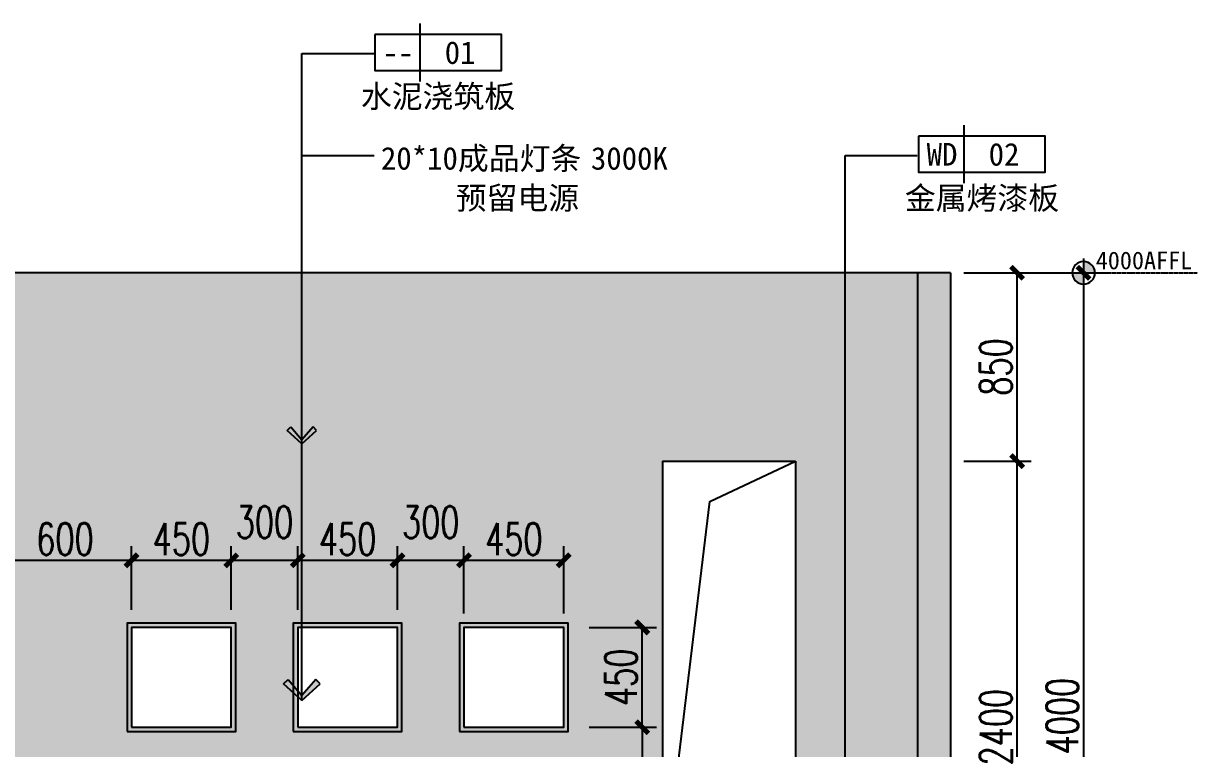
# Model space of a CAD drawing. Header units: millimetres. Extents: x 5625199 to 7433318, y -3316392 to -2552493.
# Drawn here: x 6354793 to 6360090, y -2674669 to -2671398 of the extents above; entities that cross this region are included whole.
import ezdxf
from ezdxf.enums import TextEntityAlignment as Align

# ---------------------------------------------------------------- set-up
doc = ezdxf.new("R2010")
doc.units = ezdxf.units.MM
doc.header["$PDMODE"] = 35
doc.header["$PDSIZE"] = -10
doc.linetypes.add('M-CENTER', pattern=[11.25, 7.5, -1.25, 1.25, -1.25])
for name, color, linetype in [('155', 155, 'Continuous'), ('DIM', 7, 'Continuous'), ('PL-天花', 30, 'Continuous'), ('PL-文字标注', 2, 'Continuous')]:
    doc.layers.add(name, color=color, linetype=linetype)
doc.styles.add('03.YBC-宋体2.5', font='', dxfattribs={"width": 0.8, "height": 2.5})
doc.styles.add('dop-S', font='')
doc.styles.add('XZC', font='SIMPLEX.SHX', dxfattribs={"width": 0.7, "bigfont": 'hztxt.shx'})
doc.styles.add('标注-尺寸', font='simplex.shx', dxfattribs={"width": 0.7})
doc.styles.get('03.YBC-宋体2.5').set_extended_font_data('SimSun')
doc.styles.get('dop-S').set_extended_font_data('SimSun')
doc.linetypes.add('LED_LINE', pattern='A,12.7,-5.08,["LED",XZC,S=2.54,R=0,X=-2.54,Y=-1.27],-6.349999999999999', length=24.13)
doc.dimstyles.new('90', dxfattribs={"dimscale": 0.9, "dimtxt": 150, "dimasz": 50, "dimexe": 120, "dimexo": 150, "dimgap": 30, "dimtad": 1, "dimdec": 0, "dimrnd": 5, "dimdsep": 46, "dimtxsty": '标注-尺寸', "dimblk": 'ARCHTICK', "dimcen": 0.2, "dimclrd": 8, "dimclre": 8, "dimclrt": 2, "dimadec": 0, "dimazin": 0, "dimtfac": 1, "dimtdec": 0, "dimtmove": 2, "dimatfit": 3, "dimldrblk": 'ccccc', "dimfxl": 300, "dimfxlon": 1, "dimtolj": 1, "dimtzin": 0, "dimarcsym": 0})
doc.dimstyles.new('副本 100', dxfattribs={"dimscale": 0.8, "dimtxt": 180, "dimasz": 70, "dimexe": 80, "dimexo": 100, "dimgap": 30, "dimtad": 1, "dimdec": 0, "dimrnd": 5, "dimdsep": 46, "dimtxsty": '标注-尺寸', "dimblk": 'ARCHTICK', "dimcen": 0.2, "dimdle": 5, "dimclrd": 8, "dimclre": 8, "dimclrt": 2, "dimadec": 0, "dimazin": 0, "dimtfac": 1, "dimtdec": 0, "dimtmove": 2, "dimatfit": 3, "dimldrblk": 'ccccc', "dimfxl": 300, "dimfxlon": 1, "dimtolj": 1, "dimtzin": 0, "dimarcsym": 0})

# ---------------------------------------------------------------- blocks, each defined once
blk = doc.blocks.new('子标高')
h = blk.add_hatch(color=256)
edge = h.paths.add_edge_path()
edge.add_arc((-600.2409431565975, 0.2411642588631366), 50.95940477876863, 89.72884797535391, 180.2711520246482, ccw=False)
edge.add_line((-599.9997788977342, 51.19999838216973), (-599.9997788977342, -3.638e-12))
edge.add_line((-599.9997788977342, 0), (-651.1997772799077, 0))
edge = h.paths.add_edge_path()
edge.add_arc((-599.7586146388712, -0.2411642588667746), 50.95940477876958, -90.27115202464557, 0.271152024646824, ccw=False)
edge.add_line((-599.9997788977342, -51.19999838217336), (-599.9997788977342, 0))
edge.add_line((-599.9997788977342, 0), (-548.7997805155609, 0))
for p, q in [((-599.9997788977342, 63.99999797771307), (-599.9997788977342, -63.9999979777167)), ((-200, 0), (-709.9997754219294, 0))]:
    blk.add_line(p, q)
at = {"linetype": 'M-CENTER', "ltscale": 0.5}
blk.add_line((-709.9997754219294, -3.63798e-11), (-1113.972843062991, 9.8225428e-09), dxfattribs=at)
at = {"color": 5}
blk.add_circle((-599.9997788977342, 0), 51.19999838217196, dxfattribs=at)
at = {"style": 'dop-S'}
blk.add_attdef('标高', (-1232.206651260485, 15.99306680168956), '', height=99.99999684017963, dxfattribs=at)
blk = doc.blocks.new('_ArchTick')
at = {"color": 0, "linetype": 'ByBlock', "const_width": 0.4}
blk.add_lwpolyline([(-0.5, -0.5), (0.5, 0.5)], dxfattribs=at)
blk = doc.blocks.new('*D508')
at = {"layer": '155', "color": 8, "lineweight": -2, "ltscale": 500, "transparency": 16777216}
for p, q in [((6359035.756053609, -2673372.718903087), (6359339.756053609, -2673372.718903087)), ((6359275.75605361, -2675776.718903087), (6359275.75605361, -2673368.718903087)), ((6359035.756053609, -2675772.718903087), (6359339.756053609, -2675772.718903087))]:
    blk.add_line(p, q, dxfattribs=at)
at = {"layer": 'Defpoints', "color": 0, "transparency": 16777216}
for p in [(6357975.756053608, -2673372.718903087), (6359275.75605361, -2673372.718903087), (6358231.814938906, -2675772.718903087)]:
    blk.add_point(p, dxfattribs=at)
at = {"layer": '155', "color": 8, "linetype": 'ByBlock', "lineweight": -2, "transparency": 16777216, "xscale": 56, "yscale": 56, "zscale": 56}
for p, rotation in [((6359275.75605361, -2673372.718903087), 90), ((6359275.75605361, -2675772.718903087), 270)]:
    blk.add_blockref('_ArchTick', p, dxfattribs=dict(at, rotation=rotation))
at = {"layer": '155', "color": 2, "ltscale": 500, "transparency": 16777216, "insert": (6359179.75605361, -2674572.718903087), "char_height": 144, "attachment_point": 5, "rotation": 90, "style": '标注-尺寸'}
blk.add_mtext('\\A1;2400', dxfattribs=at)
blk = doc.blocks.new('ccccc')
h = blk.add_hatch(color=44)
h.dxf.hatch_style = 1
h.paths.add_polyline_path([(-1.713128774543291, -1.115298350458032), (-1.349075249163432, -1.474599215202033), (1e-16, 1e-16), (-1.349075249163432, 1.474599215202033), (-1.713128774543291, 1.115298350458032), (-0.4242640688316899, -1e-16)])
at = {"color": 44}
for p, q in [((-1.349075249163432, 1.474599215202033), (-1.713128774543291, 1.115298350458032)), ((-1.713128774543291, 1.115298350458032), (-0.4242640688316898, 0)), ((0, 0), (-1.349075249163432, 1.474599215202033)), ((-0.4242640688316898, 0), (-5.066636229632421, 0)), ((-1.713128774543291, -1.115298350458032), (-0.4242640688316898, 0)), ((0, 0), (-1.349075249163432, -1.474599215202033)), ((-1.349075249163432, -1.474599215202033), (-1.713128774543291, -1.115298350458032))]:
    blk.add_line(p, q, dxfattribs=at)
blk = doc.blocks.new('*D509')
at = {"layer": '155', "color": 8, "lineweight": -2, "ltscale": 500, "transparency": 16777216}
for p, q in [((6359035.756053609, -2672522.718903087), (6359339.756053609, -2672522.718903087)), ((6359275.75605361, -2673376.718903087), (6359275.75605361, -2672518.718903087)), ((6359035.756053609, -2673372.718903087), (6359339.756053609, -2673372.718903087))]:
    blk.add_line(p, q, dxfattribs=at)
at = {"layer": 'Defpoints', "color": 0, "transparency": 16777216}
for p in [(6357975.756053608, -2672522.718903087), (6359275.75605361, -2672522.718903087), (6357975.756053608, -2673372.718903087)]:
    blk.add_point(p, dxfattribs=at)
at = {"layer": '155', "color": 8, "linetype": 'ByBlock', "lineweight": -2, "transparency": 16777216, "xscale": 56, "yscale": 56, "zscale": 56}
for p, rotation in [((6359275.75605361, -2672522.718903087), 90), ((6359275.75605361, -2673372.718903087), 270)]:
    blk.add_blockref('_ArchTick', p, dxfattribs=dict(at, rotation=rotation))
at = {"layer": '155', "color": 2, "ltscale": 500, "transparency": 16777216, "insert": (6359179.75605361, -2672947.718903087), "char_height": 144, "attachment_point": 5, "rotation": 90, "style": '标注-尺寸'}
blk.add_mtext('\\A1;850', dxfattribs=at)
blk = doc.blocks.new('*D510')
at = {"layer": '155', "color": 8, "lineweight": -2, "ltscale": 500, "transparency": 16777216}
for p, q in [((6359335.755832508, -2672522.718903087), (6359639.755832508, -2672522.718903087)), ((6359575.755832508, -2672518.718903087), (6359575.755832508, -2676526.718903087)), ((6359335.755832508, -2676522.718903087), (6359639.755832508, -2676522.718903087))]:
    blk.add_line(p, q, dxfattribs=at)
at = {"layer": 'Defpoints', "color": 0, "transparency": 16777216}
for p in [(6357975.756053608, -2672522.718903087), (6358388.810901811, -2676522.718903087), (6359575.755832508, -2676522.718903087)]:
    blk.add_point(p, dxfattribs=at)
at = {"layer": '155', "color": 8, "linetype": 'ByBlock', "lineweight": -2, "transparency": 16777216, "xscale": 56, "yscale": 56, "zscale": 56}
for p, rotation in [((6359575.755832508, -2672522.718903087), 90), ((6359575.755832508, -2676522.718903087), 270)]:
    blk.add_blockref('_ArchTick', p, dxfattribs=dict(at, rotation=rotation))
at = {"layer": '155', "color": 2, "ltscale": 500, "transparency": 16777216, "insert": (6359479.755832508, -2674522.718903087), "char_height": 144, "attachment_point": 5, "rotation": 90, "style": '标注-尺寸'}
blk.add_mtext('\\A1;4000', dxfattribs=at)
blk = doc.blocks.new('*D511')
at = {"layer": '155', "color": 8, "lineweight": -2, "ltscale": 500, "transparency": 16777216}
for p, q in [((6356780.468554689, -2674059.955967264), (6356780.468554689, -2673755.955967264)), ((6357230.468554689, -2674059.955967264), (6357230.468554689, -2673755.955967264)), ((6357234.46855469, -2673819.955967264), (6356776.46855469, -2673819.955967264))]:
    blk.add_line(p, q, dxfattribs=at)
at = {"layer": 'Defpoints', "color": 0, "transparency": 16777216}
for p in [(6356780.468554689, -2673819.955967264), (6356780.468554689, -2674294.613477061), (6357230.468554689, -2674294.613477061)]:
    blk.add_point(p, dxfattribs=at)
at = {"layer": '155', "color": 8, "linetype": 'ByBlock', "lineweight": -2, "transparency": 16777216, "xscale": 56, "yscale": 56, "zscale": 56, "rotation": 180}
blk.add_blockref('_ArchTick', (6356780.468554689, -2673819.955967264), dxfattribs=at)
at = {"layer": '155', "color": 8, "linetype": 'ByBlock', "lineweight": -2, "transparency": 16777216, "xscale": 56, "yscale": 56, "zscale": 56}
blk.add_blockref('_ArchTick', (6357230.468554689, -2673819.955967264), dxfattribs=at)
at = {"layer": '155', "color": 2, "ltscale": 500, "transparency": 16777216, "insert": (6357005.468554689, -2673723.955967264), "char_height": 144, "attachment_point": 5, "style": '标注-尺寸'}
blk.add_mtext('\\A1;450', dxfattribs=at)
blk = doc.blocks.new('*D512')
at = {"layer": '155', "color": 8, "lineweight": -2, "ltscale": 500, "transparency": 16777216}
for p, q in [((6356480.46855469, -2674042.718903087), (6356480.46855469, -2673755.955967264)), ((6356780.468554689, -2674059.955967264), (6356780.468554689, -2673755.955967264)), ((6356784.46855469, -2673819.955967264), (6356476.468554689, -2673819.955967264))]:
    blk.add_line(p, q, dxfattribs=at)
at = {"layer": 'Defpoints', "color": 0, "transparency": 16777216}
for p in [(6356480.46855469, -2673819.955967264), (6356480.46855469, -2674122.718903086), (6356780.468554689, -2674294.613477061)]:
    blk.add_point(p, dxfattribs=at)
at = {"layer": '155', "color": 8, "linetype": 'ByBlock', "lineweight": -2, "transparency": 16777216, "xscale": 56, "yscale": 56, "zscale": 56, "rotation": 180}
blk.add_blockref('_ArchTick', (6356480.46855469, -2673819.955967264), dxfattribs=at)
at = {"layer": '155', "color": 8, "linetype": 'ByBlock', "lineweight": -2, "transparency": 16777216, "xscale": 56, "yscale": 56, "zscale": 56}
blk.add_blockref('_ArchTick', (6356780.468554689, -2673819.955967264), dxfattribs=at)
at = {"layer": '155', "color": 2, "ltscale": 500, "transparency": 16777216, "insert": (6356630.46855469, -2673647.955967264), "char_height": 144, "attachment_point": 5, "style": '标注-尺寸'}
blk.add_mtext('\\A1;300', dxfattribs=at)
blk = doc.blocks.new('*D513')
at = {"layer": '155', "color": 8, "lineweight": -2, "ltscale": 500, "transparency": 16777216}
for p, q in [((6356030.468554689, -2674042.718903087), (6356030.468554689, -2673755.955967264)), ((6356480.46855469, -2674042.718903087), (6356480.46855469, -2673755.955967264)), ((6356484.468554689, -2673819.955967264), (6356026.468554689, -2673819.955967264))]:
    blk.add_line(p, q, dxfattribs=at)
at = {"layer": 'Defpoints', "color": 0, "transparency": 16777216}
for p in [(6356030.468554689, -2673819.955967264), (6356030.468554689, -2674122.718903086), (6356480.46855469, -2674122.718903086)]:
    blk.add_point(p, dxfattribs=at)
at = {"layer": '155', "color": 8, "linetype": 'ByBlock', "lineweight": -2, "transparency": 16777216, "xscale": 56, "yscale": 56, "zscale": 56, "rotation": 180}
blk.add_blockref('_ArchTick', (6356030.468554689, -2673819.955967264), dxfattribs=at)
at = {"layer": '155', "color": 8, "linetype": 'ByBlock', "lineweight": -2, "transparency": 16777216, "xscale": 56, "yscale": 56, "zscale": 56}
blk.add_blockref('_ArchTick', (6356480.46855469, -2673819.955967264), dxfattribs=at)
at = {"layer": '155', "color": 2, "ltscale": 500, "transparency": 16777216, "insert": (6356255.46855469, -2673723.955967264), "char_height": 144, "attachment_point": 5, "style": '标注-尺寸'}
blk.add_mtext('\\A1;450', dxfattribs=at)
blk = doc.blocks.new('*D514')
at = {"layer": '155', "color": 8, "lineweight": -2, "ltscale": 500, "transparency": 16777216}
for p, q in [((6355730.468554689, -2674042.718903087), (6355730.468554689, -2673755.955967264)), ((6356030.468554689, -2674042.718903087), (6356030.468554689, -2673755.955967264)), ((6356034.468554689, -2673819.955967264), (6355726.468554689, -2673819.955967264))]:
    blk.add_line(p, q, dxfattribs=at)
at = {"layer": 'Defpoints', "color": 0, "transparency": 16777216}
for p in [(6355730.468554689, -2673819.955967264), (6355730.468554689, -2674122.718903086), (6356030.468554689, -2674122.718903086)]:
    blk.add_point(p, dxfattribs=at)
at = {"layer": '155', "color": 8, "linetype": 'ByBlock', "lineweight": -2, "transparency": 16777216, "xscale": 56, "yscale": 56, "zscale": 56, "rotation": 180}
blk.add_blockref('_ArchTick', (6355730.468554689, -2673819.955967264), dxfattribs=at)
at = {"layer": '155', "color": 8, "linetype": 'ByBlock', "lineweight": -2, "transparency": 16777216, "xscale": 56, "yscale": 56, "zscale": 56}
blk.add_blockref('_ArchTick', (6356030.468554689, -2673819.955967264), dxfattribs=at)
at = {"layer": '155', "color": 2, "ltscale": 500, "transparency": 16777216, "insert": (6355880.46855469, -2673647.955967264), "char_height": 144, "attachment_point": 5, "style": '标注-尺寸'}
blk.add_mtext('\\A1;300', dxfattribs=at)
blk = doc.blocks.new('*D515')
at = {"layer": '155', "color": 8, "lineweight": -2, "ltscale": 500, "transparency": 16777216}
for p, q in [((6355280.46855469, -2674042.718903087), (6355280.46855469, -2673755.955967264)), ((6355730.468554689, -2674042.718903087), (6355730.468554689, -2673755.955967264)), ((6355734.46855469, -2673819.955967264), (6355276.46855469, -2673819.955967264))]:
    blk.add_line(p, q, dxfattribs=at)
at = {"layer": 'Defpoints', "color": 0, "transparency": 16777216}
for p in [(6355280.46855469, -2673819.955967264), (6355280.46855469, -2674122.718903086), (6355730.468554689, -2674122.718903086)]:
    blk.add_point(p, dxfattribs=at)
at = {"layer": '155', "color": 8, "linetype": 'ByBlock', "lineweight": -2, "transparency": 16777216, "xscale": 56, "yscale": 56, "zscale": 56, "rotation": 180}
blk.add_blockref('_ArchTick', (6355280.46855469, -2673819.955967264), dxfattribs=at)
at = {"layer": '155', "color": 8, "linetype": 'ByBlock', "lineweight": -2, "transparency": 16777216, "xscale": 56, "yscale": 56, "zscale": 56}
blk.add_blockref('_ArchTick', (6355730.468554689, -2673819.955967264), dxfattribs=at)
at = {"layer": '155', "color": 2, "ltscale": 500, "transparency": 16777216, "insert": (6355505.468554689, -2673723.955967264), "char_height": 144, "attachment_point": 5, "style": '标注-尺寸'}
blk.add_mtext('\\A1;450', dxfattribs=at)
blk = doc.blocks.new('*D516')
at = {"layer": '155', "color": 8, "lineweight": -2, "ltscale": 500, "transparency": 16777216}
for p, q in [((6354680.46855469, -2674042.718903087), (6354680.46855469, -2673755.955967264)), ((6355280.46855469, -2674042.718903087), (6355280.46855469, -2673755.955967264)), ((6355284.46855469, -2673819.955967264), (6354676.468554689, -2673819.955967264))]:
    blk.add_line(p, q, dxfattribs=at)
at = {"layer": 'Defpoints', "color": 0, "transparency": 16777216}
for p in [(6354680.46855469, -2673819.955967264), (6354680.46855469, -2674122.718903086), (6355280.46855469, -2674122.718903086)]:
    blk.add_point(p, dxfattribs=at)
at = {"layer": '155', "color": 8, "linetype": 'ByBlock', "lineweight": -2, "transparency": 16777216, "xscale": 56, "yscale": 56, "zscale": 56, "rotation": 180}
blk.add_blockref('_ArchTick', (6354680.46855469, -2673819.955967264), dxfattribs=at)
at = {"layer": '155', "color": 8, "linetype": 'ByBlock', "lineweight": -2, "transparency": 16777216, "xscale": 56, "yscale": 56, "zscale": 56}
blk.add_blockref('_ArchTick', (6355280.46855469, -2673819.955967264), dxfattribs=at)
at = {"layer": '155', "color": 2, "ltscale": 500, "transparency": 16777216, "insert": (6354980.468554689, -2673723.955967264), "char_height": 144, "attachment_point": 5, "style": '标注-尺寸'}
blk.add_mtext('\\A1;600', dxfattribs=at)
blk = doc.blocks.new('*D517')
at = {"layer": '155', "color": 8, "lineweight": -2, "ltscale": 500, "transparency": 16777216}
for p, q in [((6357344.797420863, -2674122.718903086), (6357648.797420862, -2674122.718903086)), ((6357584.797420862, -2674576.718903087), (6357584.797420862, -2674118.718903086)), ((6357344.797420863, -2674572.718903087), (6357648.797420862, -2674572.718903087))]:
    blk.add_line(p, q, dxfattribs=at)
at = {"layer": 'Defpoints', "color": 0, "transparency": 16777216}
for p in [(6357103.34662475, -2674122.718903086), (6357584.797420862, -2674122.718903086), (6357103.34662475, -2674572.718903087)]:
    blk.add_point(p, dxfattribs=at)
at = {"layer": '155', "color": 8, "linetype": 'ByBlock', "lineweight": -2, "transparency": 16777216, "xscale": 56, "yscale": 56, "zscale": 56}
for p, rotation in [((6357584.797420862, -2674122.718903086), 90), ((6357584.797420862, -2674572.718903087), 270)]:
    blk.add_blockref('_ArchTick', p, dxfattribs=dict(at, rotation=rotation))
at = {"layer": '155', "color": 2, "ltscale": 500, "transparency": 16777216, "insert": (6357488.797420862, -2674347.718903087), "char_height": 144, "attachment_point": 5, "rotation": 90, "style": '标注-尺寸'}
blk.add_mtext('\\A1;450', dxfattribs=at)
blk = doc.blocks.new('*D518')
at = {"layer": '155', "color": 8, "lineweight": -2, "ltscale": 500, "transparency": 16777216}
for p, q in [((6357344.797420863, -2674572.718903087), (6357648.797420862, -2674572.718903087)), ((6357584.797420862, -2674568.718903087), (6357584.797420862, -2676526.718903087)), ((6357424.726421946, -2676522.718903087), (6357648.797420862, -2676522.718903087))]:
    blk.add_line(p, q, dxfattribs=at)
at = {"layer": 'Defpoints', "color": 0, "transparency": 16777216}
for p in [(6357103.34662475, -2674572.718903087), (6357344.726421946, -2676522.718903087), (6357584.797420862, -2676522.718903087)]:
    blk.add_point(p, dxfattribs=at)
at = {"layer": '155', "color": 8, "linetype": 'ByBlock', "lineweight": -2, "transparency": 16777216, "xscale": 56, "yscale": 56, "zscale": 56}
for p, rotation in [((6357584.797420862, -2674572.718903087), 90), ((6357584.797420862, -2676522.718903087), 270)]:
    blk.add_blockref('_ArchTick', p, dxfattribs=dict(at, rotation=rotation))
at = {"layer": '155', "color": 2, "ltscale": 500, "transparency": 16777216, "insert": (6357488.797420862, -2675547.718903087), "char_height": 144, "attachment_point": 5, "rotation": 90, "style": '标注-尺寸'}
blk.add_mtext('\\A1;1950', dxfattribs=at)
blk = doc.blocks.new('*U617')
at = {"color": 50}
blk.add_line((-9.000000000004574, 3.200000000014711), (-9.000000000004574, -3.200000000014711), dxfattribs=at)
at = {"color": 150}
blk.add_lwpolyline([(-14.00000000000457, 2.000000000014665), (-13.99999999999542, -2.000000000014665), (4.5759e-12, -2.000000000014665), (-4.5759e-12, 2.000000000014665)], close=True, dxfattribs=at)
at = {"color": 50, "style": '03.YBC-宋体2.5', "flags": 8}
for tag, p in [('PT', (-11.41203370425435, -0.0169426641272139)), ('01', (-4.560573803961943, -0.0169426641272139)), ('材料名称', (-7.000000000004575, -4.854991556547588))]:
    blk.add_attdef(tag, text='', height=2.5, dxfattribs=at).set_placement(p, align=Align.MIDDLE_CENTER)
blk = doc.blocks.new('*U820')
at = {"color": 50}
blk.add_line((-9.000000000004574, 3.200000000014711), (-9.000000000004574, -3.200000000014711), dxfattribs=at)
at = {"color": 150}
blk.add_lwpolyline([(-14.00000000000457, 2.000000000014665), (-13.99999999999542, -2.000000000014665), (4.5759e-12, -2.000000000014665), (-4.5759e-12, 2.000000000014665)], close=True, dxfattribs=at)
at = {"color": 50, "style": '03.YBC-宋体2.5', "flags": 8}
for tag, p in [('PT', (-11.41203370425435, -0.0169426641272139)), ('01', (-4.560573803961943, -0.0169426641272139)), ('材料名称', (-7.000000000004575, -4.854991556547588))]:
    blk.add_attdef(tag, text='', height=2.5, dxfattribs=at).set_placement(p, align=Align.MIDDLE_CENTER)

msp = doc.modelspace()

# ---------------------------------------------------------------- hatches: boundary and pattern name
at = {"layer": '155', "ltscale": 500}
h = msp.add_hatch(dxfattribs=at)
h.set_pattern_fill('DOTS', color=250, scale=12)
h.set_pattern_definition([(0, (273402.824621, -417409.755274), (9.524999999999999, 19.05), [0, -19.05])])
h.paths.add_polyline_path([(6346976.852964107, -2672522.718903087), (6344515.933386178, -2672522.718903087), (6344515.933386178, -2673372.718903087), (6344515.933386178, -2676522.718903087), (6344746.422206598, -2676522.718903087), (6344746.422206598, -2675322.718903087), (6346746.422206597, -2675322.718903087), (6346746.422206597, -2676522.718903087), (6346976.852964107, -2676522.718903087)])
h.paths.add_polyline_path([(6346976.852964107, -2676522.718903087), (6347126.852964107, -2676522.718903087), (6347126.852964107, -2672522.718903087), (6346976.852964107, -2672522.718903087)])
h.paths.add_polyline_path([(6347726.852964107, -2676522.718903087), (6347876.852964108, -2676522.718903087), (6347876.852964108, -2672522.718903087), (6347726.852964107, -2672522.718903087)])
h.paths.add_polyline_path([(6347876.852964108, -2675122.718903087), (6347876.852964108, -2676522.718903087), (6348028.660759398, -2676522.718903087), (6348028.660759398, -2675322.718903087), (6351828.660759399, -2675322.718903087), (6351828.660759399, -2676522.718903087), (6351980.46855469, -2676522.718903087), (6351980.46855469, -2672522.718903087), (6347876.852964108, -2672522.718903087), (6347876.852964108, -2674722.718903087), (6350376.852964108, -2674722.718903087), (6350376.852964108, -2675122.718903087)])
h.paths.add_polyline_path([(6357675.756053609, -2675322.718903087), (6357675.756053609, -2673372.718903087), (6358275.756053609, -2673372.718903087), (6358275.756053609, -2675322.718903087), (6358653.112304149, -2675322.718903087), (6358653.112304149, -2676522.718903087), (6358825.75605361, -2676522.718903087), (6358825.75605361, -2672522.718903087), (6354680.46855469, -2672522.718903087), (6354680.46855469, -2676522.718903087), (6354853.112304149, -2676522.718903087), (6354853.112304149, -2675322.718903087)])
h.paths.add_polyline_path([(6355280.46855469, -2674572.718903087), (6355280.46855469, -2674122.718903086), (6355730.468554689, -2674122.718903086), (6355730.468554689, -2674572.718903087)], flags=16)
h.paths.add_polyline_path([(6356030.468554689, -2674572.718903087), (6356030.468554689, -2674122.718903086), (6356480.46855469, -2674122.718903086), (6356480.46855469, -2674572.718903087)], flags=16)
h.paths.add_polyline_path([(6357230.468554689, -2674572.718903087), (6357230.468554689, -2674122.718903086), (6356780.468554689, -2674122.718903086), (6356780.468554689, -2674572.718903087)], flags=16)
h = msp.add_hatch(dxfattribs=at)
h.set_pattern_fill('CONC', color=250, scale=8)
h.set_pattern_definition([(0, (273595.864621, -417279.7072739999), (0, 203.2), [0, -203.2]), (0, (273597.896621, -417350.827274), (0, 203.2), [0, -203.2]), (0, (273603.992621, -417241.099274), (0, 203.2), [0, -203.2]), (338.1986, (273498.328621, -417304.091274), (609.6000554757884, -203.1999818137321), [21.8852496, -1072.3802784]), (216.8699, (273518.648621, -417312.219274), (609.5999833019285, 406.400025047106), [10.16, -1005.84]), (130.6013, (273510.520621, -417318.315274), (1016.000085595377, -1219.199800489247), [18.734024, -1854.6773168]), (206.5651, (273443.464621, -417342.699274), (-203.1998288935924, -203.2002660693446), [4.543755199999999, -449.8252624]), (326.3099, (273439.400621, -417344.731274), (406.3999101390997, -203.2002711718613), [7.3265792, -725.3215872]), (108.4349, (273445.496621, -417348.7952739999), (-203.1996755348543, 406.4000883092897), [6.4257936, -636.149096]), (225, (273573.512621, -417363.0192740001), (-2.84e-14, -203.2000628800271), [8.6209632, -278.7471184]), (0, (273567.416621, -417369.115274), (203.2, 203.2), [12.192, -191.008]), (135, (273579.608621, -417369.115274), (-203.2000651427688, 1.42e-14), [8.62096, -278.7471184]), (251.5651, (273549.128621, -417232.971274), (203.1996750288869, 406.4000918510402), [6.425792, -636.149096]), (0, (273547.096621, -417239.0672739999), (203.2, 203.2), [10.16, -193.04]), (143.1301, (273557.256621, -417239.0672739999), (-609.5999833019285, 406.4000250471062), [10.16, -1005.84]), (213.6901, (273441.432621, -417230.9392739999), (406.3999074765397, 203.2002693968192), [7.326576, -725.3215872]), (341.5650999999999, (273435.336621, -417235.003274), (-406.4000918510401, 203.1996750288873), [12.851584, -629.7233023999999]), (126.8699, (273447.528621, -417239.0672739999), (406.400025047106, -609.5999833019285), [10.16, -1005.84]), (0, (273500.360621, -417239.0672739999), (0, 203.2), [0, -203.2]), (0, (273445.496621, -417291.899274), (0, 203.2), [0, -203.2]), (0, (273502.392621, -417367.083274), (0, 203.2), [0, -203.2]), (0, (273557.256621, -417304.091274), (0, 203.2), [0, -203.2]), (0, (273498.328621, -417269.547274), (0, 203.2), [0, -203.2]), (0, (273453.624621, -417263.451274), (0, 203.2), [0, -203.2]), (0, (273471.912621, -417275.6432739999), (0, 203.2), [0, -203.2]), (0, (273463.784621, -417324.4112739999), (0, 203.2), [0, -203.2]), (0, (273415.016621, -417316.283274), (0, 203.2), [0, -203.2]), (0, (273417.048621, -417269.547274), (0, 203.2), [0, -203.2]), (0, (273410.952621, -417224.843274), (0, 203.2), [0, -203.2]), (0, (273473.944621, -417216.7152740001), (0, 203.2), [0, -203.2]), (0, (273518.648621, -417208.587274), (0, 203.2), [0, -203.2]), (0, (273589.768621, -417216.7152740001), (0, 203.2), [0, -203.2]), (0, (273541.0006209999, -417279.7072739999), (0, 203.2), [0, -203.2]), (0, (273520.680621, -417243.131274), (0, 203.2), [0, -203.2]), (0, (273536.936621, -417340.667274), (0, 203.2), [0, -203.2]), (0, (273475.976621, -417350.827274), (0, 203.2), [0, -203.2]), (0, (273536.936621, -417395.531274), (0, 203.2), [0, -203.2]), (0, (273469.880621, -417383.3392739999), (0, 203.2), [0, -203.2]), (0, (273404.856621, -417389.435274), (0, 203.2), [0, -203.2]), (0, (273429.2406210001, -417399.595274), (0, 203.2), [0, -203.2]), (0, (273431.272621, -417371.1472739999), (0, 203.2), [0, -203.2]), (0, (273567.416621, -417403.659274), (0, 203.2), [0, -203.2]), (0, (273591.800621, -417320.347274), (0, 203.2), [0, -203.2]), (0, (273581.640621, -417259.387274), (0, 203.2), [0, -203.2]), (0, (273488.168621, -417405.691274), (0, 203.2), [0, -203.2])])
h.paths.add_polyline_path([(6358975.756053609, -2676522.718903087), (6358975.756053609, -2672522.718903087), (6358825.75605361, -2672522.718903087), (6358825.75605361, -2676522.718903087)])

# ---------------------------------------------------------------- linework, layer by layer
at = {"layer": '155', "color": 0, "ltscale": 500}
for q in [(6344515.933386178, -2672522.718903087), (6358975.756053609, -2676572.718903087)]:
    msp.add_line((6358975.756053609, -2672522.718903087), q, dxfattribs=at)
at = {"layer": '155', "color": 5, "ltscale": 500}
for p, q in [((6358825.75605361, -2672522.718903087), (6358825.75605361, -2676522.718903087)), ((6357675.756053609, -2673372.718903087), (6358275.756053609, -2673372.718903087)), ((6357675.756053609, -2673372.718903087), (6357675.756053609, -2675772.718903087)), ((6358275.756053609, -2673372.718903087), (6358275.756053609, -2675772.718903087))]:
    msp.add_line(p, q, dxfattribs=at)
at = {"layer": '155', "color": 250, "ltscale": 500}
msp.add_lwpolyline([(6357675.756053609, -2675322.718903087), (6357888.832299644, -2673554.106965657), (6358275.756053609, -2673372.718903087)], dxfattribs=at)
at = {"layer": '155', "color": 4, "ltscale": 500}
for points in [[(6355280.46855469, -2674572.718903087), (6355730.468554689, -2674572.718903087), (6355730.468554689, -2674122.718903086), (6355280.46855469, -2674122.718903086)], [(6356030.468554689, -2674572.718903087), (6356480.46855469, -2674572.718903087), (6356480.46855469, -2674122.718903086), (6356030.468554689, -2674122.718903086)], [(6356780.468554689, -2674572.718903087), (6357230.468554689, -2674572.718903087), (6357230.468554689, -2674122.718903086), (6356780.468554689, -2674122.718903086)]]:
    msp.add_lwpolyline(points, close=True, dxfattribs=at)
at = {"layer": 'PL-天花', "color": 2, "linetype": 'LED_LINE', "ltscale": 0.3}
for points in [[(6355260.468554689, -2674592.718903087), (6355750.468554689, -2674592.718903087), (6355750.468554689, -2674102.718903086), (6355260.468554689, -2674102.718903086)], [(6356010.46855469, -2674592.718903087), (6356500.468554689, -2674592.718903087), (6356500.468554689, -2674102.718903086), (6356010.46855469, -2674102.718903086)], [(6356760.468554689, -2674592.718903087), (6357250.46855469, -2674592.718903087), (6357250.46855469, -2674102.718903086), (6356760.468554689, -2674102.718903086)]]:
    msp.add_lwpolyline(points, close=True, dxfattribs=at)

# ---------------------------------------------------------------- block references
ref = msp.add_blockref('*U820', (6356949.281591773, -2671528.380562724), dxfattribs=dict(xscale=40.82399999999999, yscale=40.82399999999999, zscale=40.82399999999999))
ref.add_attrib('材料名称', '水泥浇筑板', dxfattribs={"color": 50, "height": 102.06, "style": '03.YBC-宋体2.5'}).set_placement((6356663.513591772, -2671726.580738029), align=Align.MIDDLE_CENTER)
ref.add_attrib('01', '01', dxfattribs={"color": 50, "height": 102.06, "style": '03.YBC-宋体2.5'}).set_placement((6356763.100726799, -2671529.072230044), align=Align.MIDDLE_CENTER)
ref.add_attrib('PT', '--', dxfattribs={"color": 50, "height": 102.06, "style": '03.YBC-宋体2.5'}).set_placement((6356483.39672783, -2671529.072230044), align=Align.MIDDLE_CENTER)
ref = msp.add_blockref('*U617', (6359403.035307992, -2671987.281811631), dxfattribs=dict(xscale=40.82399999999999, yscale=40.82399999999999, zscale=40.82399999999999))
ref.add_attrib('材料名称', '金属烤漆板', dxfattribs={"color": 50, "height": 102.06, "style": '03.YBC-宋体2.5'}).set_placement((6359117.267307992, -2672185.481986936), align=Align.MIDDLE_CENTER)
ref.add_attrib('01', '02', dxfattribs={"color": 50, "height": 102.06, "style": '03.YBC-宋体2.5'}).set_placement((6359216.854443019, -2671987.973478952), align=Align.MIDDLE_CENTER)
ref.add_attrib('PT', 'WD', dxfattribs={"color": 50, "height": 102.06, "style": '03.YBC-宋体2.5'}).set_placement((6358937.150444051, -2671987.973478952), align=Align.MIDDLE_CENTER)
at = {"layer": 'PL-文字标注', "color": 4, "linetype": 'M-CENTER'}
ref = msp.add_blockref('子标高', (6358975.756053609, -2672522.718903087), dxfattribs=dict(at, xscale=-1))
ref.add_attrib('标高', '4000AFFL', (6359630.554027894, -2672506.725836285), dxfattribs={"layer": '0', "height": 80, "style": 'dop-S'})

# ---------------------------------------------------------------- texts
at = {"color": 50, "style": '03.YBC-宋体2.5', "flags": 8}
for tag, p in [('20*10成品灯条', (6356857.74027797, -2672006.100099547)), ('3000K', (6357526.643992032, -2672006.374804936)), ('预留电源', (6357021.489146055, -2672185.311980217))]:
    msp.add_attdef(tag, text='材料名称', height=102.06, dxfattribs=at).set_placement(p, align=Align.MIDDLE_CENTER)

# ---------------------------------------------------------------- dimensions: what is measured, and where the dimension line sits
at = {"layer": '155', "ltscale": 500}
for base, p1, p2, picture, middle in [((6359275.75605361, -2672522.718903087), (6357975.756053608, -2673372.718903087), (6357975.756053608, -2672522.718903087), '*D509', (6359179.75605361, -2672947.718903087)), ((6359575.755832508, -2676522.718903087), (6357975.756053608, -2672522.718903087), (6358388.810901811, -2676522.718903087), '*D510', (6359479.755832508, -2674522.718903087)), ((6359275.75605361, -2673372.718903087), (6358231.814938906, -2675772.718903087), (6357975.756053608, -2673372.718903087), '*D508', (6359179.75605361, -2674572.718903087)), ((6357584.797420862, -2674122.718903086), (6357103.34662475, -2674572.718903087), (6357103.34662475, -2674122.718903086), '*D517', (6357488.797420862, -2674347.718903087)), ((6357584.797420862, -2676522.718903087), (6357103.34662475, -2674572.718903087), (6357344.726421946, -2676522.718903087), '*D518', (6357488.797420862, -2675547.718903087))]:
    dim = msp.add_linear_dim(base=base, p1=p1, p2=p2, angle=90, dimstyle='副本 100', dxfattribs=at)
    dim.commit()
    dim.dimension.update_dxf_attribs({"geometry": picture, "text_midpoint": middle})
for base, p1, p2, picture, middle in [((6355730.468554689, -2673819.955967264), (6356030.468554689, -2674122.718903086), (6355730.468554689, -2674122.718903086), '*D514', (6355880.46855469, -2673647.955967264)), ((6356480.46855469, -2673819.955967264), (6356780.468554689, -2674294.613477061), (6356480.46855469, -2674122.718903086), '*D512', (6356630.46855469, -2673647.955967264)), ((6354680.46855469, -2673819.955967264), (6355280.46855469, -2674122.718903086), (6354680.46855469, -2674122.718903086), '*D516', (6354980.468554689, -2673723.955967264)), ((6355280.46855469, -2673819.955967264), (6355730.468554689, -2674122.718903086), (6355280.46855469, -2674122.718903086), '*D515', (6355505.468554689, -2673723.955967264)), ((6356030.468554689, -2673819.955967264), (6356480.46855469, -2674122.718903086), (6356030.468554689, -2674122.718903086), '*D513', (6356255.46855469, -2673723.955967264)), ((6356780.468554689, -2673819.955967264), (6357230.468554689, -2674294.613477061), (6356780.468554689, -2674294.613477061), '*D511', (6357005.468554689, -2673723.955967264))]:
    dim = msp.add_linear_dim(base=base, p1=p1, p2=p2, dimstyle='副本 100', dxfattribs=at)
    dim.commit()
    dim.dimension.update_dxf_attribs({"geometry": picture, "text_midpoint": middle})

# ---------------------------------------------------------------- leaders
for points in [[(6356049.091217207, -2674453.031585532), (6356049.091217207, -2671992.933242651), (6356374.570652499, -2671992.933242651)], [(6358500.057248191, -2675901.841068314), (6358500.057248191, -2671992.933242651), (6358825.536683481, -2671992.933242651)]]:
    msp.add_leader(points, dimstyle='副本 100', override={"dimgap": 30, "dimtad": 0}, dxfattribs=at)
at = {"layer": 'DIM'}
msp.add_leader([(6356049.091217207, -2673294.846520886), (6356049.091217207, -2671533.212985924), (6356376.305145423, -2671533.212985924)], dimstyle='90', dxfattribs=at)

doc.saveas('drawing.dxf')
